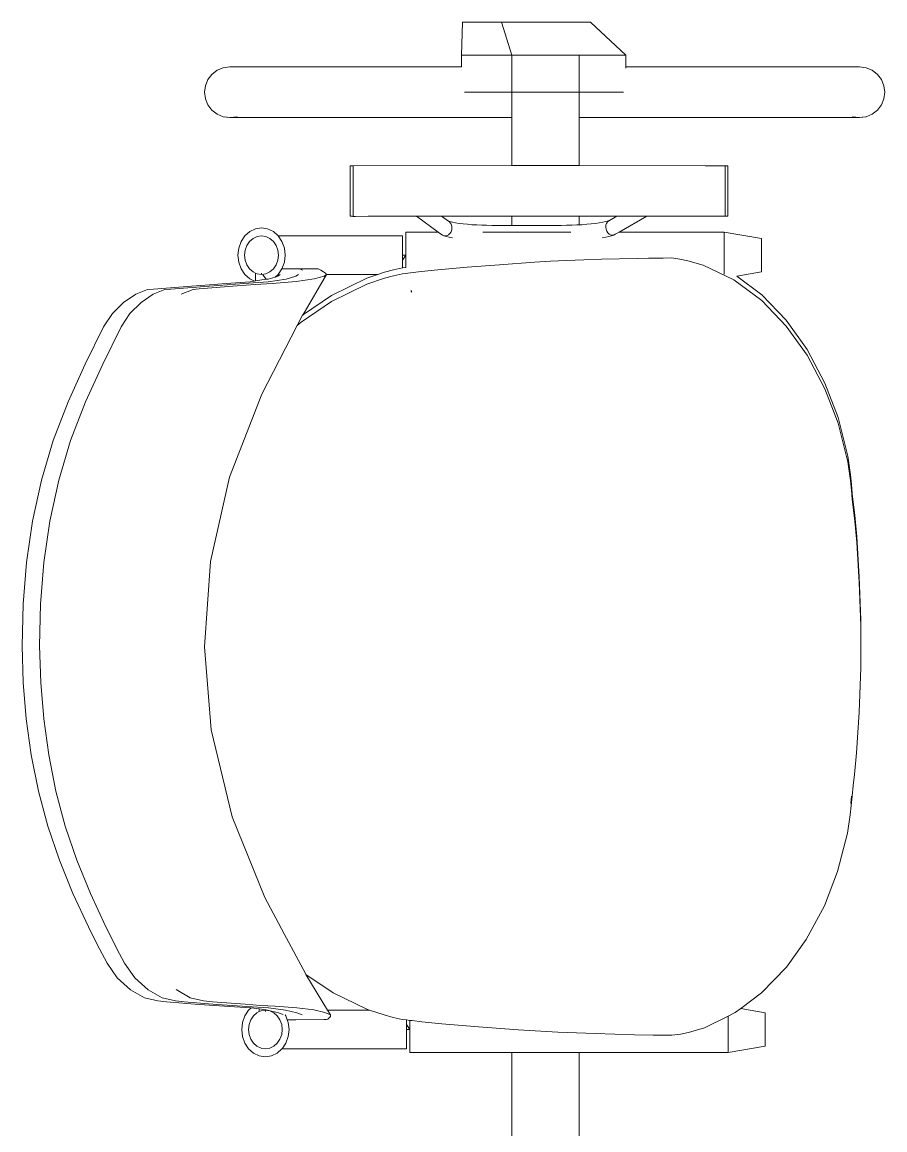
# Model space of a CAD drawing. Header units: millimetres. Extents: x -280308 to 6402717, y -14 to 2073074.
# Drawn here: x 16721 to 17232, y 338547 to 339203 of the extents above; entities that cross this region are included whole.
import ezdxf

# ---------------------------------------------------------------- set-up
doc = ezdxf.new("R2010")
doc.units = ezdxf.units.MM
doc.layers.get('0').update_dxf_attribs({"lineweight": 0})
doc.layers.add('A-Furn', color=250, linetype='Continuous', lineweight=0)
doc.layers.add('A-FURN-EQPM', color=177, linetype='Continuous', lineweight=0)

# ---------------------------------------------------------------- blocks, each defined once
blk = doc.blocks.new('A$C0fa81d55')
at = {"color": 0, "linetype": 'ByBlock', "lineweight": -2}
for p, q in [((2889.04, 506.64), (2886.66, 503.53)), ((2892.15, 509.02), (2889.04, 506.64)), ((2895.76, 510.51), (2892.15, 509.02)), ((2899.65, 511.02), (2895.76, 510.51)), ((2903.53, 510.51), (2899.65, 511.02)), ((2907.15, 509.02), (2903.53, 510.51)), ((2910.25, 506.64), (2907.15, 509.02)), ((2912.64, 503.53), (2910.25, 506.64)), ((2885.16, 499.92), (2884.65, 496.04)), ((2885.16, 499.39), (2884.68, 495.78)), ((2886.66, 503.53), (2885.16, 499.92)), ((2914.14, 499.92), (2912.64, 503.53)), ((2914.65, 496.04), (2914.14, 499.92)), ((2489.17, 492.34), (2482.76, 491.58)), ((2495.6, 493.04), (2489.17, 492.34)), ((2508.51, 494.26), (2495.6, 493.04)), ((2532.58, 495.81), (2508.51, 494.26)), ((2532.58, 495.81), (2558.77, 496.72)), ((2558.77, 496.72), (2562.18, 496.72)), ((2562.18, 496.72), (2562.22, 496.72)), ((2562.22, 496.72), (2583.79, 496.72)), ((2583.79, 496.72), (2609.28, 495.85)), ((2583.79, 496.72), (2587.24, 496.72)), ((2587.24, 496.72), (2612.73, 495.85)), ((2609.28, 495.85), (2632.93, 494.36)), ((2612.73, 495.85), (2636.38, 494.36)), ((2645.74, 493.15), (2632.93, 494.36)), ((2649.19, 493.15), (2636.38, 494.36)), ((2652.11, 492.46), (2645.74, 493.15)), ((2655.56, 492.46), (2649.19, 493.15)), ((2658.45, 491.72), (2652.11, 492.46)), ((2661.9, 491.72), (2655.56, 492.46)), ((2884.68, 495.78), (2884.65, 496.04)), ((2884.65, 495.72), (2884.68, 495.78)), ((2884.65, 495.72), (2884.65, 495.52)), ((2884.65, 495.52), (2885.16, 491.65)), ((2884.65, 495.52), (2885.16, 492.16)), ((2884.65, 495.52), (2884.65, 330.04)), ((2914.65, 496.04), (2914.65, 357.53)), ((2438.27, 483.03), (2460.91, 488.85)), ((2471.83, 490.56), (2460.91, 488.85)), ((2477.3, 491.16), (2471.83, 490.56)), ((2482.76, 491.58), (2477.3, 491.16)), ((2480.75, 491.16), (2478.49, 490.91)), ((2482.81, 491.32), (2480.75, 491.16)), ((2664.06, 491.3), (2658.45, 491.72)), ((2667.51, 491.3), (2661.9, 491.72)), ((2669.64, 490.71), (2664.06, 491.3)), ((2673.09, 490.71), (2667.51, 491.3)), ((2680.72, 489.04), (2669.64, 490.71)), ((2684.17, 489.04), (2673.09, 490.71)), ((2703.67, 483.28), (2680.72, 489.04)), ((2707.12, 483.28), (2684.17, 489.04)), ((2417.89, 475.18), (2438.27, 483.03)), ((2703.67, 483.28), (2723.96, 475.56)), ((2707.12, 483.28), (2727.41, 475.56)), ((2397.97, 464.51), (2417.89, 475.18)), ((2723.96, 475.56), (2743.95, 464.91)), ((2727.41, 475.56), (2747.4, 464.91)), ((2381.6, 452.75), (2397.97, 464.51)), ((2743.95, 464.91), (2761.19, 452.57)), ((2747.4, 464.91), (2764.64, 452.57)), ((2366.25, 437.99), (2381.6, 452.75)), ((2761.19, 452.57), (2776.31, 438.17)), ((2764.64, 452.57), (2779.76, 438.17)), ((2330.91, 418.22), (2334.71, 440.22)), ((2354.52, 440.22), (2334.71, 440.22)), ((2357.03, 425.67), (2354.52, 440.22)), ((2357.03, 425.67), (2366.25, 437.99)), ((2776.31, 438.17), (2788.63, 421.62)), ((2779.76, 438.17), (2790.76, 423.38)), ((2790.76, 423.38), (2793.27, 437.93)), ((2793.27, 437.93), (2813.08, 437.93)), ((2816.88, 415.93), (2813.08, 437.93)), ((2354.6, 422.43), (2352.52, 418.22)), ((2354.6, 422.43), (2357.03, 425.67)), ((2788.63, 421.62), (2797.27, 403.49)), ((2790.76, 423.38), (2790.79, 423.34)), ((2330.91, 330.04), (2330.91, 418.22)), ((2352.52, 418.22), (2330.91, 418.22)), ((2352.52, 418.22), (2345.65, 404.28)), ((2791.96, 415.93), (2816.88, 415.93)), ((2816.88, 353.72), (2816.88, 415.93)), ((2826.2, 417.89), (2826.19, 417.82)), ((2826.19, 417.82), (2826.2, 417.7)), ((2826.2, 417.7), (2826.19, 417.57)), ((2826.19, 417.57), (2826.21, 417.39)), ((2826.21, 417.39), (2826.19, 417.21)), ((2826.19, 417.21), (2826.21, 416.97)), ((2826.21, 416.97), (2826.19, 416.74)), ((2826.19, 416.74), (2826.21, 416.47)), ((2826.21, 416.47), (2826.19, 416.22)), ((2826.19, 416.22), (2826.19, 415.11)), ((2826.19, 415.11), (2826.23, 404.64)), ((2826.2, 417.89), (2826.2, 417.93)), ((2826.2, 417.93), (2856.1, 417.93)), ((2826.21, 416.47), (2856.09, 416.47)), ((2856.09, 417.7), (2856.1, 417.89)), ((2856.09, 417.7), (2856.09, 417.57)), ((2856.09, 417.57), (2856.09, 417.39)), ((2856.09, 416.74), (2856.09, 417.39)), ((2856.09, 416.74), (2856.09, 416.47)), ((2856.13, 404.64), (2856.09, 416.47)), ((2856.1, 417.93), (2856.1, 417.89)), ((2345.65, 404.28), (2342.85, 394.78)), ((2799.88, 394.36), (2797.27, 403.49)), ((2826.23, 404.64), (2826.21, 403.29)), ((2826.21, 403.29), (2826.26, 385.09)), ((2856.21, 330.04), (2856.13, 404.64)), ((2342.85, 394.78), (2341.87, 389.88)), ((2800.82, 389.62), (2799.88, 394.36)), ((2341.87, 389.88), (2341.18, 384.91)), ((2801.52, 384.77), (2800.82, 389.62)), ((2341.18, 384.91), (2341.22, 379.35)), ((2801.49, 379.68), (2801.52, 384.77)), ((2826.26, 385.09), (2826.24, 384.03)), ((2826.24, 384.03), (2826.28, 370.16)), ((2341.22, 379.35), (2341.28, 373.8)), ((2801.39, 371.06), (2801.44, 374.58)), ((2801.44, 374.58), (2801.49, 379.68)), ((2341.28, 373.8), (2341.44, 362.73)), ((2801.29, 364.37), (2801.39, 371.06)), ((2826.26, 370.12), (2816.88, 353.72)), ((2826.28, 370.16), (2826.26, 370.12)), ((2826.26, 370.12), (2826.29, 365.2)), ((2342.17, 339.39), (2341.44, 362.73)), ((2800.78, 343.18), (2801.29, 364.37)), ((2826.27, 364.42), (2826.29, 365.2)), ((2826.27, 364.42), (2826.3, 352.26)), ((2899.65, 330.04), (2899.65, 356.2)), ((2914.01, 357.53), (2914.65, 357.53)), ((2914.65, 357.53), (2921.65, 357.53)), ((2921.65, 357.53), (2941.16, 336.63)), ((2921.65, 330.04), (2921.65, 357.53)), ((2814.63, 349.19), (2814.18, 347.6)), ((2815.11, 350.47), (2814.63, 349.19)), ((2815, 349.52), (2815.11, 350.47)), ((2815.21, 348.56), (2815, 349.52)), ((2815.11, 350.47), (2815.52, 351.34)), ((2815.7, 347.66), (2815.21, 348.56)), ((2816.88, 353.72), (2815.52, 351.34)), ((2823.78, 347.85), (2823.51, 347.14)), ((2823.78, 347.85), (2823.54, 347.44)), ((2826.28, 352.22), (2823.78, 347.85)), ((2826.3, 352.26), (2826.28, 352.22)), ((2826.28, 352.22), (2826.3, 345.05)), ((2800.42, 332.8), (2800.78, 343.18)), ((2813.75, 345.7), (2813.38, 343.65)), ((2814.18, 347.6), (2813.75, 345.7)), ((2816.46, 346.88), (2815.7, 347.66)), ((2817.43, 346.27), (2816.46, 346.88)), ((2818.54, 345.87), (2817.43, 346.27)), ((2819.71, 345.71), (2818.54, 345.87)), ((2820.88, 345.81), (2819.71, 345.71)), ((2821.95, 346.14), (2820.88, 345.81)), ((2822.86, 346.7), (2821.95, 346.14)), ((2822.32, 341.86), (2821.99, 339.59)), ((2822.69, 343.89), (2822.32, 341.86)), ((2823.09, 345.65), (2822.69, 343.89)), ((2823.54, 347.44), (2822.86, 346.7)), ((2823.51, 347.14), (2823.09, 345.65)), ((2826.28, 344.56), (2826.3, 345.05)), ((2826.28, 344.56), (2826.31, 330.04)), ((2343.07, 317.31), (2342.17, 339.39)), ((2821.69, 337.1), (2821.44, 334.43)), ((2821.99, 339.59), (2821.69, 337.1)), ((2941.16, 283.98), (2941.16, 336.63)), ((2330.91, 330.04), (2265.33, 330.04)), ((2330.91, 290.04), (2330.91, 330.04)), ((2800.21, 327.61), (2800.42, 332.8)), ((2820.93, 325.55), (2821.05, 328.62)), ((2821.14, 330.04), (2821.05, 328.62)), ((2821.22, 331.59), (2821.14, 330.04)), ((2826.31, 330.04), (2821.14, 330.04)), ((2821.44, 334.43), (2821.22, 331.59)), ((2826.31, 330.04), (2826.31, 324.74)), ((2884.65, 330.04), (2856.21, 330.04)), ((2856.21, 290.04), (2856.21, 330.04)), ((2899.65, 330.04), (2884.65, 330.04)), ((2899.65, 290.04), (2899.65, 330.04)), ((2899.65, 330.04), (2921.65, 330.04)), ((2921.65, 290.04), (2921.65, 330.04)), ((2799.77, 317.68), (2799.99, 322.42)), ((2799.99, 322.42), (2800.21, 327.61)), ((2816.88, 272.8), (2816.88, 324.99)), ((2820.86, 322.51), (2820.84, 319.24)), ((2820.93, 325.55), (2820.86, 322.51)), ((2826.29, 324.54), (2826.31, 324.74)), ((2826.29, 324.54), (2826.29, 304.46)), ((2344.4, 293.79), (2343.07, 317.31)), ((2799.53, 312.95), (2799.77, 317.68)), ((2820.84, 319.24), (2820.83, 290.04)), ((2799.01, 303.52), (2799.53, 312.95)), ((2797.54, 282.8), (2799.01, 303.52)), ((2826.29, 304.46), (2826.32, 304.37)), ((2826.31, 290.04), (2826.32, 304.37)), ((2330.91, 290.04), (2265.33, 290.04)), ((2330.91, 229.55), (2330.91, 290.04)), ((2346.14, 270.27), (2344.4, 293.79)), ((2826.31, 290.04), (2820.83, 290.04)), ((2820.83, 290.04), (2820.84, 278.3)), ((2826.31, 290.04), (2826.29, 284.41)), ((2856.1, 196.03), (2856.21, 290.04)), ((2884.65, 290.04), (2856.21, 290.04)), ((2899.65, 290.04), (2884.65, 290.04)), ((2884.65, 123.57), (2884.65, 290.04)), ((2899.65, 290.04), (2921.65, 290.04)), ((2899.65, 261.94), (2899.65, 290.04)), ((2921.65, 290.04), (2941.16, 283.98)), ((2921.65, 260.22), (2921.65, 290.04)), ((2797.54, 282.8), (2796, 263.62)), ((2826.31, 284.02), (2826.27, 264.49)), ((2826.29, 284.41), (2826.31, 284.02)), ((2941.16, 260.8), (2941.16, 283.98)), ((2820.84, 278.3), (2820.86, 275.14)), ((2346.14, 270.27), (2347.99, 248.56)), ((2820.86, 275.14), (2820.93, 272.22)), ((2820.93, 272.22), (2821.06, 269.27)), ((2821.06, 269.27), (2821.23, 266.42)), ((2796, 263.62), (2794.27, 244.15)), ((2821.23, 266.42), (2821.44, 263.71)), ((2821.44, 263.71), (2821.7, 261.17)), ((2826.26, 248.48), (2826.3, 263.81)), ((2826.27, 264.49), (2826.3, 263.81)), ((2821.7, 261.17), (2821.99, 258.83)), ((2821.99, 258.83), (2822.33, 256.71)), ((2822.33, 256.71), (2822.69, 254.85)), ((2912.64, 260.22), (2912.71, 260.22)), ((2914.65, 260.22), (2914.65, 260.33)), ((2914.65, 260.22), (2921.65, 260.22)), ((2914.65, 123.04), (2914.65, 260.22)), ((2921.65, 260.22), (2941.16, 260.8)), ((2813.38, 254.93), (2813.76, 252.98)), ((2813.76, 252.98), (2814.19, 251.26)), ((2814.19, 251.26), (2814.65, 249.82)), ((2814.74, 251.73), (2814.54, 250.77)), ((2814.54, 250.77), (2814.65, 249.82)), ((2814.65, 249.82), (2815.06, 248.94)), ((2815.24, 252.64), (2814.74, 251.73)), ((2816, 253.42), (2815.24, 252.64)), ((2816.97, 254.04), (2816, 253.42)), ((2818.08, 254.44), (2816.97, 254.04)), ((2819.25, 254.6), (2818.08, 254.44)), ((2820.42, 254.5), (2819.25, 254.6)), ((2821.49, 254.16), (2820.42, 254.5)), ((2822.4, 253.6), (2821.49, 254.16)), ((2823.08, 252.86), (2822.4, 253.6)), ((2822.69, 254.85), (2823.08, 253.25)), ((2823.08, 253.25), (2823.31, 252.55)), ((2823.08, 252.86), (2823.31, 252.55)), ((2823.31, 252.55), (2826.26, 248.48)), ((2347.99, 248.56), (2349.21, 236.85)), ((2793.26, 234.75), (2794.27, 244.15)), ((2815.06, 248.94), (2816.88, 246.43)), ((2816.88, 227.26), (2816.88, 246.43)), ((2816.88, 246.43), (2826.24, 233.53)), ((2826.24, 233.53), (2826.28, 243.82)), ((2826.28, 248.45), (2826.25, 244.78)), ((2826.25, 244.78), (2826.28, 243.82)), ((2826.28, 248.45), (2826.26, 248.48)), ((2349.21, 236.85), (2349.86, 230.99)), ((2349.86, 230.99), (2350.03, 229.55)), ((2782.31, 230.18), (2781.24, 230.81)), ((2792.18, 225.27), (2792.73, 230.02)), ((2792.73, 230.02), (2793.26, 234.75)), ((2826.23, 225.39), (2826.26, 233.49)), ((2826.26, 233.49), (2826.24, 233.53)), ((2330.91, 229.55), (2350.03, 229.55)), ((2333.11, 153.84), (2333.11, 227.68)), ((2350.24, 227.68), (2333.11, 227.68)), ((2344.61, 227.68), (2344.61, 229.55)), ((2347.59, 227.68), (2344.61, 229.55)), ((2350.03, 229.55), (2350.24, 227.68)), ((2350.24, 227.68), (2350.54, 225.13)), ((2350.54, 225.13), (2351.76, 219.74)), ((2790.99, 219.89), (2792.18, 225.27)), ((2794.44, 219.89), (2795.63, 225.27)), ((2795.63, 225.27), (2795.64, 225.39)), ((2795.64, 225.39), (2795.86, 227.26)), ((2795.64, 225.39), (2814.68, 225.39)), ((2795.79, 227.26), (2795.86, 227.26)), ((2795.86, 227.26), (2816.88, 227.26)), ((2800.2, 225.39), (2803.18, 227.26)), ((2803.18, 225.39), (2803.18, 227.26)), ((2814.68, 151.56), (2814.68, 225.39)), ((2826.25, 224.14), (2826.19, 206.4)), ((2826.23, 225.39), (2826.25, 224.14)), ((2351.76, 219.74), (2353.2, 214.44)), ((2789.57, 214.59), (2790.99, 219.89)), ((2793.02, 214.59), (2794.44, 219.89)), ((2353.2, 214.44), (2356.11, 205.79)), ((2786.07, 204.19), (2789.57, 214.59)), ((2789.52, 204.19), (2791.68, 210.61)), ((2791.68, 210.61), (2793.02, 214.59)), ((2791.68, 210.61), (2791.68, 180.32)), ((2356.11, 205.79), (2356.67, 204.14)), ((2356.11, 205.79), (2356.11, 180.86)), ((2366.32, 184.15), (2356.67, 204.14)), ((2775.79, 183.15), (2786.07, 204.19)), ((2779.24, 183.15), (2789.52, 204.19)), ((2826.22, 204.87), (2826.17, 197.5)), ((2826.19, 206.4), (2826.22, 204.87)), ((2826.17, 197.5), (2826.17, 196.71)), ((2826.17, 196.11), (2826.17, 196.71)), ((2826.2, 196.03), (2826.17, 196.11)), ((2826.2, 196.03), (2826.17, 195.54)), ((2826.17, 195.54), (2826.19, 195.46)), ((2826.19, 195.46), (2826.18, 195.03)), ((2826.18, 195.03), (2826.19, 194.97)), ((2826.19, 194.97), (2826.18, 194.64)), ((2826.18, 194.64), (2826.19, 194.6)), ((2826.19, 194.36), (2826.18, 194.29)), ((2826.18, 194.29), (2856.08, 194.29)), ((2826.19, 194.6), (2826.19, 194.36)), ((2826.2, 196.03), (2856.1, 196.03)), ((2856.08, 194.64), (2856.09, 194.97)), ((2856.08, 194.64), (2856.09, 194.6)), ((2856.09, 194.36), (2856.08, 194.29)), ((2856.1, 196.03), (2856.09, 195.46)), ((2856.09, 195.46), (2856.09, 194.97)), ((2856.09, 194.6), (2856.09, 194.36)), ((2377.27, 168.07), (2366.32, 184.15)), ((2350.36, 162.2), (2350.44, 178.89)), ((2350.44, 178.89), (2350.61, 180.15)), ((2350.61, 180.15), (2350.8, 180.98)), ((2350.8, 180.98), (2352.26, 182.74)), ((2352.26, 182.74), (2353.28, 182.57)), ((2353.28, 182.57), (2354.58, 179.32)), ((2353.28, 182.57), (2356.11, 180.86)), ((2354.58, 179.32), (2356.22, 172.73)), ((2356.11, 180.86), (2377.27, 168.07)), ((2775.79, 183.15), (2763.57, 165.31)), ((2779.24, 183.15), (2767.61, 166.16)), ((2767.73, 166.23), (2791.68, 180.32)), ((2789.14, 172.99), (2790.73, 178.85)), ((2790.73, 178.85), (2791.78, 180.38)), ((2791.68, 180.32), (2791.78, 180.38)), ((2791.78, 180.38), (2792.46, 179.76)), ((2792.46, 179.76), (2793.39, 178.52)), ((2793.39, 178.52), (2794.35, 176.93)), ((2356.22, 172.73), (2357.5, 162.69)), ((2787.52, 162.41), (2789.14, 172.99)), ((2794.35, 176.93), (2795.14, 175.26)), ((2795.09, 164.46), (2795.14, 175.26)), ((2353.2, 165.89), (2353.23, 165.81)), ((2353.23, 165.81), (2354.5, 162.63)), ((2377.27, 168.07), (2377.71, 167.8)), ((2401.33, 155.24), (2377.71, 167.8)), ((2767.61, 166.16), (2761.44, 162.98)), ((2763.57, 165.31), (2761.44, 162.98)), ((2767.73, 166.23), (2767.61, 166.16)), ((2794.35, 166.05), (2795.09, 164.46)), ((2795.06, 158.58), (2795.09, 164.46)), ((2795.09, 164.46), (2795.14, 164.35)), ((2795.09, 153.89), (2795.14, 164.35)), ((2336.56, 156.2), (2340.45, 157.6)), ((2340.45, 157.6), (2344.61, 158.07)), ((2344.61, 158.07), (2348.78, 157.6)), ((2348.78, 157.6), (2350.39, 157.02)), ((2350.41, 160.85), (2350.36, 162.2)), ((2350.39, 157.02), (2350.41, 160.85)), ((2350.41, 160.85), (2350.41, 162.18)), ((2354.5, 162.63), (2356.14, 156.05)), ((2357.5, 162.69), (2358.38, 149.85)), ((2761.44, 162.98), (2720.76, 141.95)), ((2786.44, 148.07), (2787.52, 162.41)), ((2789.06, 156.3), (2790.65, 162.17)), ((2790.65, 162.17), (2791.67, 163.65)), ((2791.67, 163.65), (2791.7, 163.69)), ((2329.06, 147.7), (2330.67, 151.07)), ((2330.67, 151.07), (2333.11, 153.84)), ((2333.11, 153.84), (2333.23, 153.97)), ((2333.23, 153.97), (2336.56, 156.2)), ((2334.65, 149.07), (2336.48, 151.14)), ((2336.48, 151.14), (2338.86, 152.73)), ((2338.86, 152.73), (2341.64, 153.73)), ((2341.64, 153.73), (2344.61, 154.07)), ((2344.61, 154.07), (2347.59, 153.73)), ((2347.59, 153.73), (2350.36, 152.73)), ((2350.36, 152.73), (2352.74, 151.14)), ((2350.39, 157.02), (2352.66, 156.2)), ((2352.66, 156.2), (2353.35, 155.74)), ((2352.74, 151.14), (2354.57, 149.07)), ((2353.44, 154.55), (2354.5, 151.94)), ((2354.5, 151.94), (2356.14, 145.42)), ((2356.14, 156.05), (2357.42, 146.01)), ((2422.78, 143.83), (2401.33, 155.24)), ((2787.44, 145.73), (2789.06, 156.3)), ((2791.79, 151.69), (2790.23, 149.92)), ((2790.23, 149.92), (2790.65, 151.45)), ((2790.65, 151.45), (2791.7, 152.92)), ((2795.09, 153.89), (2791.79, 151.69)), ((2795.13, 153.91), (2795.09, 153.89)), ((2799.01, 155.31), (2795.13, 153.91)), ((2800.2, 151.45), (2797.43, 150.45)), ((2803.18, 155.79), (2799.01, 155.31)), ((2803.18, 151.79), (2800.2, 151.45)), ((2807.34, 155.31), (2803.18, 155.79)), ((2806.15, 151.45), (2803.18, 151.79)), ((2808.93, 150.45), (2806.15, 151.45)), ((2811.23, 153.91), (2807.34, 155.31)), ((2814.56, 151.69), (2811.23, 153.91)), ((2814.68, 151.56), (2814.56, 151.69)), ((2817.12, 148.79), (2814.68, 151.56)), ((2328.51, 144.07), (2329.06, 147.7)), ((2333.11, 144.07), (2333.5, 146.66)), ((2333.5, 146.66), (2334.65, 149.07)), ((2354.57, 149.07), (2355.72, 146.66)), ((2355.72, 146.66), (2356.11, 144.07)), ((2356.14, 145.42), (2356.24, 144.62)), ((2356.24, 144.62), (2356.77, 140.45)), ((2357.42, 146.01), (2358.3, 133.16)), ((2358.38, 149.85), (2358.92, 141.24)), ((2785.76, 138.11), (2786.44, 148.07)), ((2786.36, 131.39), (2787.44, 145.73)), ((2787.91, 138.17), (2788.88, 144.49)), ((2788.88, 144.49), (2789.06, 145.65)), ((2791.5, 142.57), (2788.88, 144.49)), ((2789.06, 145.65), (2790.23, 149.92)), ((2792.07, 144.38), (2791.68, 141.79)), ((2793.22, 146.79), (2792.07, 144.38)), ((2795.05, 148.86), (2793.22, 146.79)), ((2797.43, 150.45), (2795.05, 148.86)), ((2811.31, 148.86), (2808.93, 150.45)), ((2813.14, 146.79), (2811.31, 148.86)), ((2814.29, 144.38), (2813.14, 146.79)), ((2814.68, 141.79), (2814.29, 144.38)), ((2818.73, 145.41), (2817.12, 148.79)), ((2819.28, 141.79), (2818.73, 145.41)), ((2329.06, 140.45), (2328.51, 144.07)), ((2330.67, 137.07), (2329.06, 140.45)), ((2333.5, 141.49), (2333.11, 144.07)), ((2334.65, 139.07), (2333.5, 141.49)), ((2336.48, 137), (2334.65, 139.07)), ((2354.57, 139.07), (2352.74, 137)), ((2355.23, 140.45), (2354.57, 139.07)), ((2356.11, 144.07), (2355.23, 144.07)), ((2355.72, 141.49), (2355.23, 140.45)), ((2356.77, 140.45), (2355.23, 140.45)), ((2356.11, 144.07), (2355.72, 141.49)), ((2356.77, 140.45), (2357.38, 135.74)), ((2358.92, 141.24), (2359.56, 132.08)), ((2470.52, 124.43), (2422.78, 143.83)), ((2720.76, 141.95), (2671.74, 122.82)), ((2784.96, 127.45), (2785.76, 138.11)), ((2787.84, 137.72), (2787.91, 138.17)), ((2787.91, 138.17), (2792.56, 138.17)), ((2791.68, 141.79), (2792.07, 139.2)), ((2791.68, 141.79), (2792.56, 141.79)), ((2792.07, 139.2), (2792.56, 138.17)), ((2792.56, 138.17), (2793.22, 136.79)), ((2813.14, 136.79), (2814.29, 139.2)), ((2814.29, 139.2), (2814.68, 141.79)), ((2817.12, 134.79), (2818.73, 138.17)), ((2818.73, 138.17), (2819.28, 141.79)), ((2333.23, 134.17), (2330.67, 137.07)), ((2336.56, 131.95), (2333.23, 134.17)), ((2338.86, 135.41), (2336.48, 137)), ((2340.45, 130.55), (2336.56, 131.95)), ((2341.64, 134.41), (2338.86, 135.41)), ((2344.61, 134.07), (2341.64, 134.41)), ((2347.59, 134.41), (2344.61, 134.07)), ((2350.36, 135.41), (2347.59, 134.41)), ((2352.66, 131.95), (2348.78, 130.55)), ((2352.74, 137), (2350.36, 135.41)), ((2356, 134.17), (2352.66, 131.95)), ((2357.38, 135.74), (2356, 134.17)), ((2357.38, 135.74), (2357.42, 135.43)), ((2357.42, 135.43), (2358.3, 122.64)), ((2358.3, 133.16), (2358.84, 124.55)), ((2361.02, 112.66), (2359.56, 132.08)), ((2785.68, 121.42), (2786.36, 131.39)), ((2786.36, 120.86), (2787.44, 135.14)), ((2787.44, 135.14), (2787.84, 137.72)), ((2787.84, 137.72), (2789.23, 134.79)), ((2789.23, 134.79), (2791.79, 131.89)), ((2791.79, 131.89), (2795.13, 129.67)), ((2793.22, 136.79), (2795.05, 134.72)), ((2795.05, 134.72), (2797.43, 133.13)), ((2797.43, 133.13), (2800.2, 132.13)), ((2800.2, 132.13), (2803.18, 131.79)), ((2803.18, 131.79), (2806.15, 132.13)), ((2806.15, 132.13), (2808.93, 133.13)), ((2808.93, 133.13), (2811.31, 134.72)), ((2811.23, 129.67), (2814.56, 131.89)), ((2811.31, 134.72), (2813.14, 136.79)), ((2814.56, 131.89), (2817.12, 134.79)), ((2344.61, 130.07), (2340.45, 130.55)), ((2348.78, 130.55), (2344.61, 130.07)), ((2784.96, 127.45), (2783.2, 104.8)), ((2795.13, 129.67), (2799.01, 128.27)), ((2799.01, 128.27), (2803.18, 127.79)), ((2803.18, 127.79), (2807.34, 128.27)), ((2807.34, 128.27), (2811.23, 129.67)), ((2884.65, 123.57), (2885.16, 127.44)), ((2884.65, 123.57), (2885.16, 126.92)), ((2358.3, 122.64), (2358.84, 114.06)), ((2358.84, 124.55), (2359.48, 115.4)), ((2522.16, 112.03), (2470.52, 124.43)), ((2671.74, 122.82), (2621.7, 111.5)), ((2784.88, 110.77), (2785.68, 121.42)), ((2785.68, 110.93), (2786.36, 120.86)), ((2884.65, 123.57), (2884.65, 123.37)), ((2884.68, 123.3), (2884.65, 123.37)), ((2884.65, 123.04), (2884.68, 123.3)), ((2885.16, 119.16), (2884.65, 123.04)), ((2885.16, 119.69), (2884.68, 123.3)), ((2886.66, 115.55), (2885.16, 119.16)), ((2914.14, 119.16), (2912.64, 115.55)), ((2914.65, 123.04), (2914.14, 119.16)), ((2358.84, 114.06), (2359.48, 104.94)), ((2360.94, 95.97), (2359.48, 115.4)), ((2361.02, 112.66), (2361.66, 107.5)), ((2571.25, 108.07), (2522.16, 112.03)), ((2889.04, 112.45), (2886.66, 115.55)), ((2892.15, 110.07), (2889.04, 112.45)), ((2910.25, 112.45), (2907.15, 110.07)), ((2912.64, 115.55), (2910.25, 112.45)), ((2361.66, 107.5), (2363.46, 99.6)), ((2621.7, 111.5), (2571.25, 108.07)), ((2784.88, 110.77), (2783.12, 88.11)), ((2784.88, 100.31), (2785.68, 110.93)), ((2895.76, 108.57), (2892.15, 110.07)), ((2899.65, 108.06), (2895.76, 108.57)), ((2903.53, 108.57), (2899.65, 108.06)), ((2907.15, 110.07), (2903.53, 108.57)), ((2360.94, 85.57), (2359.48, 104.94)), ((2363.46, 99.6), (2368.22, 91.24)), ((2780.14, 94.29), (2782.94, 101.23)), ((2782.94, 101.23), (2783.2, 104.8)), ((2784.88, 100.31), (2783.12, 77.73)), ((2360.94, 95.97), (2361.58, 90.82)), ((2360.94, 85.57), (2361.58, 80.43)), ((2361.58, 90.82), (2363.38, 82.92)), ((2782.86, 84.55), (2783.12, 88.11)), ((2361.58, 80.43), (2363.38, 72.55)), ((2363.38, 82.92), (2368.14, 74.56)), ((2780.06, 77.6), (2782.86, 84.55)), ((2363.38, 72.55), (2368.14, 64.21)), ((2368.14, 74.56), (2375.25, 66.71)), ((2775.2, 70.44), (2780.06, 77.6)), ((2780.06, 67.25), (2782.86, 74.17)), ((2782.86, 74.17), (2783.12, 77.73)), ((2375.25, 66.71), (2383.98, 60.64)), ((2768.61, 63.85), (2775.2, 70.44)), ((2775.2, 60.1), (2780.06, 67.25)), ((2368.14, 64.21), (2375.25, 56.38)), ((2383.98, 60.64), (2392.32, 56.17)), ((2760.64, 58.61), (2768.61, 63.85)), ((2768.61, 53.52), (2775.2, 60.1)), ((2375.25, 56.38), (2383.98, 50.31)), ((2392.32, 56.17), (2398.89, 52.83)), ((2398.89, 52.83), (2405.49, 49.54)), ((2738.71, 47.72), (2760.64, 58.61)), ((2760.64, 48.28), (2768.61, 53.52)), ((2383.98, 50.31), (2392.32, 45.85)), ((2405.49, 49.54), (2425.1, 40.42)), ((2716.28, 37.48), (2738.71, 47.72)), ((2738.71, 37.41), (2760.64, 48.28)), ((2392.32, 45.85), (2398.89, 42.51)), ((2398.89, 42.51), (2405.49, 39.22)), ((2425.1, 40.42), (2444.92, 32.35)), ((2405.49, 39.22), (2425.1, 30.11)), ((2693.37, 28.73), (2716.28, 37.48)), ((2716.28, 27.17), (2738.71, 37.41)), ((2425.1, 30.11), (2444.92, 22.04)), ((2444.92, 32.35), (2465.12, 25.48)), ((2669.97, 21.76), (2693.37, 28.73)), ((2693.37, 18.42), (2716.28, 27.17)), ((2444.92, 22.04), (2465.12, 15.17)), ((2465.12, 25.48), (2485.83, 19.96)), ((2485.83, 19.96), (2507.2, 15.74)), ((2645.58, 16.43), (2669.97, 21.76)), ((2465.12, 15.17), (2485.83, 9.66)), ((2507.2, 15.74), (2528.6, 12.76)), ((2621.15, 12.84), (2645.58, 16.43)), ((2669.97, 11.45), (2693.37, 18.42)), ((2485.83, 9.66), (2507.2, 5.43)), ((2528.6, 12.76), (2550.1, 10.97)), ((2550.1, 10.97), (2571.77, 10.31)), ((2571.77, 10.31), (2596.59, 10.84)), ((2596.59, 10.84), (2621.15, 12.84)), ((2645.58, 6.13), (2669.97, 11.45)), ((2507.2, 5.43), (2528.6, 2.46)), ((2528.6, 2.46), (2550.1, 0.67)), ((2550.1, 0.67), (2571.77, 0)), ((2571.77, 0), (2596.59, 0.54)), ((2596.59, 0.54), (2621.15, 2.53)), ((2621.15, 2.53), (2645.58, 6.13))]:
    blk.add_line(p, q, dxfattribs=at)
blk = doc.blocks.new('A$Ce288bb9c')
at = {"layer": 'A-Furn', "color": 0, "linetype": 'ByBlock', "lineweight": -2, "ltscale": 0.25, "xscale": -1, "rotation": 270}
blk.add_blockref('A$C0fa81d55', (44187.7, -13936.87), dxfattribs=at)
blk = doc.blocks.new('1')
at = {"layer": 'A-FURN-EQPM', "ltscale": 0.25}
blk.add_blockref('A$Ce288bb9c', (-27467.08, 350198.26), dxfattribs=at)

msp = doc.modelspace()

# ---------------------------------------------------------------- block references
msp.add_blockref('1', (0, 0))

doc.saveas('drawing.dxf')
